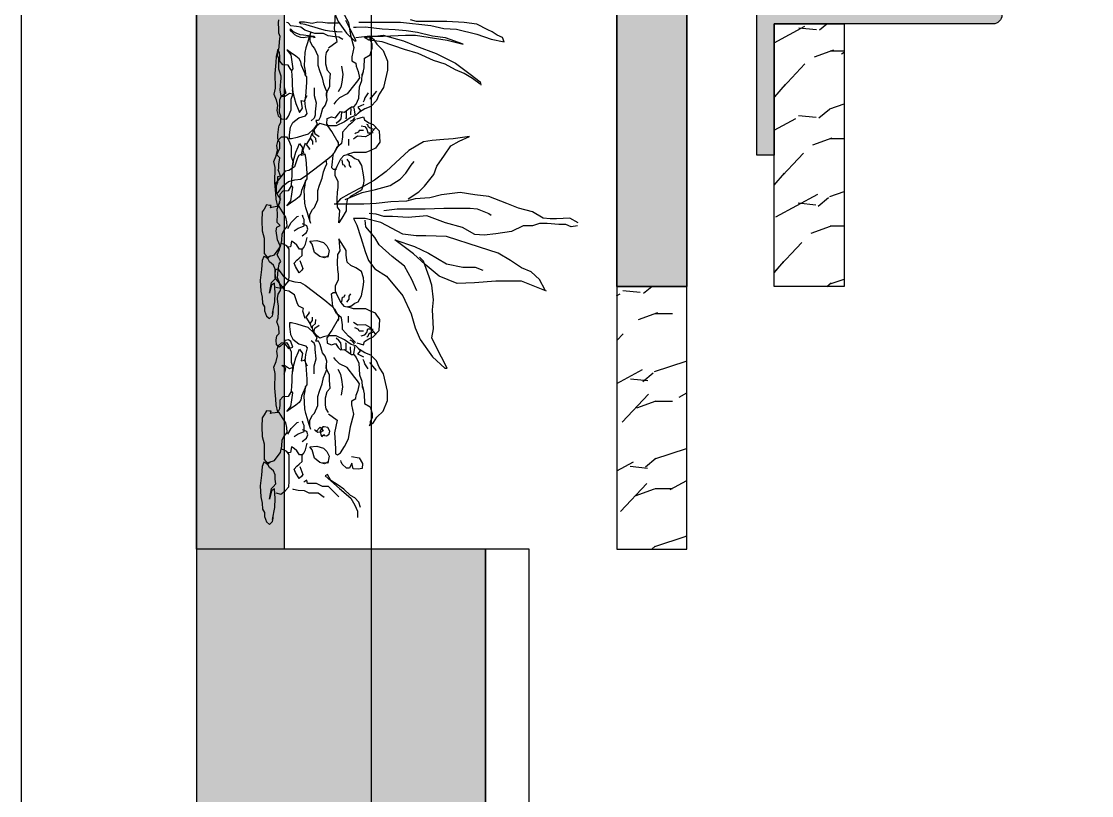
# Model space of a CAD drawing. Header units: metres. Extents: x 97 to 197, y 104 to 205.
# Drawn here: x 182.727 to 183.949, y 113.252 to 114.136 of the extents above; entities that cross this region are included whole.
import ezdxf

# ---------------------------------------------------------------- set-up
doc = ezdxf.new("R2010")
doc.units = ezdxf.units.M
doc.linetypes.add('ACAD_ISO10W100', pattern=[18, 12, -3, 0, -3])
doc.layers.add('00-AUX2', color=30, linetype='Continuous', plot=False)
for name, color, linetype in [('1-ALV_CORTE', 5, 'Continuous'), ('15-COTAS', 14, 'Continuous'), ('16-EIXOS', 253, 'ACAD_ISO10W100'), ('18-HATCH', 1, 'Continuous'), ('2-ALV_VISTA', 3, 'Continuous'), ('6-VEGETAÇÃO', 104, 'Continuous')]:
    doc.layers.add(name, color=color, linetype=linetype)

# ---------------------------------------------------------------- blocks, each defined once
blk = doc.blocks.new('A$C20B154FB')
at = {"layer": '6-VEGETAÇÃO', "color": 72}
for points in [[(994.3, 1061.4), (991.7, 1040.7), (999.5, 1022.6), (999.5, 999.2), (1002.1, 960.4), (1002.1, 934.5), (994.3, 911.2), (994.3, 880.1), (976.1, 841.3), (968.4, 789.5), (963.2, 750.7), (965.8, 719.6), (989.1, 678.2), (1004.6, 621.2), (1028, 559.1), (1022.8, 496.9), (1025.4, 445.1), (1025.4, 416.6), (1033.1, 390.7), (1035.7, 367.4)], [(1004.6, 1064), (1020.2, 1035.5), (1017.6, 991.5), (1017.6, 970.8), (1020.2, 947.5), (1040.9, 911.2), (1053.9, 864.6), (1069.4, 825.8), (1092.7, 766.2), (1097.9, 719.6), (1105.7, 670.4), (1097.9, 608.2), (1087.5, 569.4), (1085, 520.2), (1077.2, 491.7), (1074.6, 439.9), (1069.4, 390.7), (1066.8, 349.3), (1066.8, 302.7), (1066.8, 276.8), (1066.8, 250.9)], [(780.5, 953.8), (816.2, 934.6), (840.8, 907.2), (854.5, 874.4), (879.2, 838.7), (903.9, 797.6), (923.1, 734.6), (958.7, 625), (961.5, 556.5), (961.5, 523.6), (966.9, 479.8), (1005.3, 405.8), (1019, 353.7), (1019, 315.4), (997.1, 326.3), (956, 340), (909.4, 353.7), (879.2, 364.7), (851.8, 386.6), (827.1, 425), (761.3, 479.8), (701, 507.2), (654.4, 520.9), (616, 537.3), (558.5, 578.4), (520.1, 619.5), (520.1, 627.7), (594.1, 589.4), (621.5, 575.7), (651.7, 581.2), (714.7, 578.4), (747.6, 581.2), (797, 575.7), (824.4, 567.5), (876.5, 548.3), (890.2, 534.6)], [(776.7, 957.8), (810.7, 874.4), (810.7, 847), (810.7, 789.4), (805.2, 718.2), (802.5, 660.6), (827.1, 600.3), (865.5, 553.8), (901.1, 515.4), (947.7, 452.4), (925.8, 518.1), (903.9, 564.7), (868.2, 625), (857.3, 679.8), (857.3, 720.9), (846.3, 745.6)], [(1673.4, 333.5), (1673.4, 412), (1673.4, 472.3), (1662.4, 572.8), (1651.4, 616.6), (1649.6, 658.6), (1633.2, 726.2), (1616.7, 773.7), (1607.6, 817.5), (1622.2, 812.1), (1629.5, 793.8), (1640.5, 777.4), (1647.8, 762.7), (1666.1, 726.2), (1671.6, 684.2), (1675.2, 625.7), (1675.2, 591), (1675.2, 552.7), (1675.2, 525.3), (1680.7, 505.2)], [(1046.1, 416.6), (1051.3, 460.7), (1051.3, 509.9), (1051.3, 553.9), (1053.9, 616), (1053.9, 662.6), (1053.9, 704.1), (1051.3, 727.4), (1035.7, 766.2), (1030.6, 774)], [(1466.9, 737.2), (1485.1, 711.6), (1501.6, 684.2), (1514.4, 655), (1532.7, 620.3), (1545.4, 581.9), (1569.2, 530.7), (1582, 485.1), (1607.6, 410.2), (1611.2, 384.6), (1613.1, 366.3), (1622.2, 351.7), (1629.5, 413.8), (1611.2, 481.4), (1593, 525.3), (1569.2, 591), (1536.3, 655), (1499.8, 704.3), (1474.2, 737.2), (1463.2, 739)], [(1085, 496.9), (1108.3, 533.2), (1126.4, 551.3), (1165.3, 582.4), (1193.8, 592.7), (1230, 618.6), (1261.1, 639.3), (1276.7, 667.8), (1292.2, 701.5), (1284.4, 647.1), (1281.8, 616), (1279.3, 577.2), (1274.1, 548.7), (1245.6, 499.5), (1204.1, 455.5), (1175.6, 424.4), (1147.1, 385.6), (1126.4, 349.3), (1100.5, 300.1), (1085, 271.6), (1069.4, 258.7)], [(1622.2, 322.5), (1625.9, 360.9), (1625.9, 413.8), (1629.5, 488.7), (1629.5, 521.6), (1613.1, 627.6), (1600.3, 680.5), (1620.4, 622.1), (1625.9, 578.2), (1638.7, 528.9), (1644.1, 490.6), (1647.8, 454), (1649.6, 410.2), (1656.9, 355.4), (1655.1, 324.3), (1655.1, 315.2)], [(1700.8, 253.1), (1675.2, 264), (1636.8, 291.4), (1611.2, 318.8), (1611.2, 324.3), (1660.6, 298.7), (1678.9, 289.6)], [(777.8, 526.4), (816.2, 509.9), (860, 485.3), (892.9, 444.2), (931.3, 400.3), (956, 386.6), (991.6, 356.5), (1013.5, 353.7)], [(1082.4, 287.2), (1105.7, 344.1), (1116, 388.2), (1129, 437.3), (1149.7, 471), (1170.4, 489.1), (1196.4, 507.3), (1209.3, 517.6)], [(460.3, 345.6), (435.4, 350.8), (402.6, 352.1), (392.1, 370.5), (369.7, 377.1), (355.3, 377.1), (342.2, 370.5), (334.3, 370.5), (329, 367.9), (339.5, 382.3), (356.6, 392.8), (377.6, 413.8), (413.1, 428.3), (443.3, 428.3), (501, 415.1), (523.4, 400.7), (544.4, 391.5), (564.1, 373.1), (572, 353.5), (582.5, 335.1), (594.3, 323.3), (599.5, 307.5), (615.3, 285.2), (628.4, 257.6), (628.4, 231.4), (621.9, 226.1), (603.5, 227.4), (598.2, 241.9), (602.2, 255), (589, 264.2), (581.2, 272.1), (582.5, 285.2), (573.3, 297), (565.4, 308.8), (565.4, 316.7), (556.2, 324.6), (536.5, 332.5), (498.4, 335.1), (477.4, 343), (457.7, 344.3), (447.2, 348.2)], [(1495.8, 345.6), (1520.7, 350.8), (1553.5, 352.1), (1564, 370.5), (1586.4, 377.1), (1600.8, 377.1), (1613.9, 370.5), (1621.8, 370.5), (1627.1, 367.9), (1616.6, 382.3), (1599.5, 392.8), (1578.5, 413.8), (1543, 428.3), (1512.8, 428.3), (1455.1, 415.1), (1432.7, 400.7), (1411.7, 391.5), (1392, 373.1), (1384.1, 353.5), (1373.6, 335.1), (1361.8, 323.3), (1356.6, 307.5), (1340.8, 285.2), (1327.7, 257.6), (1327.7, 231.4), (1334.2, 226.1), (1352.6, 227.4), (1357.9, 241.9), (1353.9, 255), (1367.1, 264.2), (1374.9, 272.1), (1373.6, 285.2), (1382.8, 297), (1390.7, 308.8), (1390.7, 316.7), (1399.9, 324.6), (1419.6, 332.5), (1457.7, 335.1), (1478.7, 343), (1498.4, 344.3), (1508.9, 348.2)], [(604.8, 325.9), (598.2, 348.2), (608.7, 352.1), (617.9, 366.6), (624.5, 381), (645.5, 400.7), (682.3, 403.3), (703.3, 388.9), (711.2, 369.2), (717.7, 356.1), (717.7, 341.6), (717.7, 315.4), (724.3, 294.4), (726.9, 306.2), (737.4, 319.3), (741.4, 331.1), (761.1, 341.6), (791.3, 346.9), (808.3, 349.5), (821.5, 348.2), (842.5, 341.6), (854.3, 323.3), (862.2, 306.2), (874, 294.4), (896.3, 290.5), (912.1, 290.5), (935.7, 276), (951.5, 266.8), (910.8, 269.5), (898.9, 261.6), (871.4, 260.3), (849, 261.6), (833.3, 264.2), (814.9, 264.2), (793.9, 253.7), (778.1, 253.7), (762.4, 260.3), (738.7, 273.4), (726.9, 282.6), (724.3, 294.4), (728.2, 307.5)], [(1351.3, 325.9), (1357.9, 348.2), (1347.4, 352.1), (1338.2, 366.6), (1331.6, 381), (1310.6, 400.7), (1273.8, 403.3), (1252.8, 388.9), (1244.9, 369.2), (1238.4, 356.1), (1238.4, 341.6), (1238.4, 315.4), (1231.8, 294.4), (1229.2, 306.2), (1218.7, 319.3), (1214.7, 331.1), (1195, 341.6), (1164.8, 346.9), (1147.8, 349.5), (1134.6, 348.2), (1113.6, 341.6), (1101.8, 323.3), (1093.9, 306.2), (1082.1, 294.4), (1059.8, 290.5), (1044, 290.5), (1020.4, 276), (1004.6, 266.8), (1045.3, 269.5), (1057.2, 261.6), (1084.7, 260.3), (1107.1, 261.6), (1122.8, 264.2), (1141.2, 264.2), (1162.2, 253.7), (1178, 253.7), (1193.7, 260.3), (1217.4, 273.4), (1229.2, 282.6), (1231.8, 294.4), (1227.9, 307.5)], [(512.9, 391.5), (533.9, 374.5), (536.5, 370.5), (539.1, 370.5)], [(518.1, 364), (535.2, 353.5), (543.1, 350.8), (549.6, 346.9)], [(640.8, 383.3), (636.6, 370.8), (632.4, 365.2), (625.5, 362.5), (624.1, 359.7)], [(628.2, 340.2), (631, 352.7), (639.4, 359.7), (651.9, 362.5), (651.9, 372.2), (650.5, 380.6)], [(635.2, 388.9), (647.8, 377.8), (656.1, 370.8), (664.5, 355.5), (663.1, 329), (668.7, 320.7), (672.8, 315.1)], [(1320.9, 388.9), (1308.3, 377.8), (1300, 370.8), (1291.6, 355.5), (1293, 329), (1287.4, 320.7), (1283.3, 315.1)], [(1327.9, 340.2), (1325.1, 352.7), (1316.7, 359.7), (1304.2, 362.5), (1304.2, 372.2), (1305.6, 380.6)], [(1315.3, 383.3), (1319.5, 370.8), (1323.7, 365.2), (1330.6, 362.5), (1332, 359.7)], [(1438, 364), (1420.9, 353.5), (1413, 350.8), (1406.5, 346.9)], [(1443.2, 391.5), (1422.2, 374.5), (1419.6, 370.5), (1417, 370.5)], [(55.8, 338.9), (73.5, 333.5), (88.5, 319.9), (96.7, 304.9), (117.1, 283.1), (130.7, 264.1), (145.7, 239.6), (166.1, 228.7), (162, 220.5), (119.8, 268.2), (87.1, 306.3), (64, 319.9), (43.6, 328.1), (27.2, 328.1), (23.1, 328.1)], [(225.6, 308.8), (221.1, 334.5), (203.2, 345.7), (186.4, 344.6), (184.2, 331.1), (185.3, 314.4), (204.3, 309.9), (187.5, 302.1), (187.5, 292), (200.9, 277.4), (208.8, 274.1), (213.2, 273)], [(368.4, 231.4), (347.4, 260.3), (305.4, 252.4), (272.6, 253.7), (248.9, 255), (234.5, 255), (231.8, 261.6), (238.4, 272.1), (259.4, 285.2), (284.4, 298.3), (326.4, 304.9), (367.1, 316.7), (398.6, 310.1), (411.8, 310.1), (419.6, 323.3), (430.1, 324.6), (447.2, 331.1), (468.2, 335.1), (478.7, 328.5), (489.2, 319.3), (522.1, 294.4), (535.2, 268.1), (547, 256.3), (556.2, 249.8)], [(557.5, 349.5), (566.7, 329.8), (578.5, 339), (594.3, 323.3)], [(606.1, 322), (617.9, 310.1), (627.1, 298.3), (649.4, 278.6), (665.2, 278.6), (687.5, 274.7), (702, 259), (725.6, 245.8), (747.9, 244.5), (767.6, 241.9), (772.9, 247.1), (772.9, 255), (772.9, 259)], [(643.6, 348.5), (643.6, 334.6), (649.1, 331.8), (653.3, 323.5), (654.7, 319.3)], [(1350, 322), (1338.2, 310.1), (1329, 298.3), (1306.7, 278.6), (1290.9, 278.6), (1268.6, 274.7), (1254.1, 259), (1230.5, 245.8), (1208.2, 244.5), (1188.5, 241.9), (1183.2, 247.1), (1183.2, 255), (1183.2, 259)], [(1312.5, 348.5), (1312.5, 334.6), (1307, 331.8), (1302.8, 323.5), (1301.4, 319.3)], [(1398.6, 349.5), (1389.4, 329.8), (1377.6, 339), (1361.8, 323.3)], [(1587.7, 231.4), (1608.7, 260.3), (1650.7, 252.4), (1683.5, 253.7), (1707.2, 255), (1721.6, 255), (1724.3, 261.6), (1717.7, 272.1), (1696.7, 285.2), (1671.7, 298.3), (1629.7, 304.9), (1589, 316.7), (1557.5, 310.1), (1544.3, 310.1), (1536.5, 323.3), (1526, 324.6), (1508.9, 331.1), (1487.9, 335.1), (1477.4, 328.5), (1466.9, 319.3), (1434, 294.4), (1420.9, 268.1), (1409.1, 256.3), (1399.9, 249.8)], [(568, 316.7), (589, 319.3), (593, 318)], [(570.6, 306.2), (589, 304.9), (591.7, 304.9)], [(581.2, 290.5), (602.2, 290.5), (604.8, 289.1)], [(600.9, 318), (609.3, 312.9), (614, 303.6)], [(672.8, 298.4), (693.7, 298.4)], [(740, 293.1), (750.6, 301), (759.7, 301), (767.6, 306.2)], [(741.4, 276), (757.1, 278.6), (758.4, 283.9), (766.3, 287.8)], [(1216.1, 293.1), (1205.5, 301), (1196.4, 301), (1188.5, 306.2)], [(1214.7, 276), (1199, 278.6), (1197.7, 283.9), (1189.8, 287.8)], [(1283.3, 298.4), (1262.4, 298.4)], [(1355.3, 318), (1346.8, 312.9), (1342.1, 303.6)], [(1374.9, 290.5), (1353.9, 290.5), (1351.3, 289.1)], [(1388.1, 316.7), (1367.1, 319.3), (1363.1, 318)], [(1385.5, 306.2), (1367.1, 304.9), (1364.4, 304.9)], [(91.2, 266.8), (126.6, 231.4), (126.6, 212.4), (136.2, 192), (136.2, 162), (147, 159.3), (140.2, 149.8)], [(430.1, 274.7), (457.7, 280), (482.7, 276), (499.7, 273.4), (515.5, 264.2)], [(583.8, 274.7), (604.8, 273.4), (612.7, 266.8), (620.5, 257.6)], [(683.6, 264.2), (646.8, 243.2), (628.4, 230.1), (624.5, 215.6), (620.5, 202.5), (629.7, 192), (641.6, 182.8), (653.4, 186.8), (663.9, 201.2)], [(686.2, 153.9), (709.8, 146.1), (719, 148.7), (726.9, 132.9), (734.8, 129), (765, 118.5), (776.8, 100.1), (779.4, 87), (797.8, 72.6), (821.5, 54.2), (837.2, 54.2), (849, 56.8), (851.7, 63.4), (828, 80.4), (813.6, 98.8), (808.3, 119.8), (805.7, 138.2), (796.5, 153.9), (775.5, 181.5), (746.6, 219.6), (729.5, 240.6), (717.7, 252.4), (694.1, 265.5), (683.6, 265.5), (678.3, 261.6)], [(1269.9, 153.9), (1246.3, 146.1), (1237.1, 148.7), (1229.2, 132.9), (1221.3, 129), (1191.1, 118.5), (1179.3, 100.1), (1176.7, 87), (1158.3, 72.6), (1134.6, 54.2), (1118.9, 54.2), (1107.1, 56.8), (1104.4, 63.4), (1128.1, 80.4), (1142.5, 98.8), (1147.8, 119.8), (1150.4, 138.2), (1159.6, 153.9), (1180.6, 181.5), (1209.5, 219.6), (1226.6, 240.6), (1238.4, 252.4), (1262, 265.5), (1272.5, 265.5), (1277.8, 261.6)], [(1272.5, 264.2), (1309.3, 243.2), (1327.7, 230.1), (1331.6, 215.6), (1335.6, 202.5), (1326.4, 192), (1314.5, 182.8), (1302.7, 186.8), (1292.2, 201.2)], [(1372.3, 274.7), (1351.3, 273.4), (1343.4, 266.8), (1335.6, 257.6)], [(1526, 274.7), (1498.4, 280), (1473.4, 276), (1456.4, 273.4), (1440.6, 264.2)], [(1615.6, 279.3), (1623.3, 266), (1624.4, 252.8), (1627.7, 230.8), (1635.4, 215.4), (1635.4, 186.7), (1642, 166.9), (1646.4, 152.6), (1656.4, 139.4), (1658.6, 125.1), (1660.8, 106.3), (1670.7, 97.5), (1671.8, 92)], [(1639.8, 277.1), (1640.9, 259.4), (1640.9, 257.2), (1643.1, 235.2), (1645.3, 222), (1650.8, 202.2), (1656.4, 184.5), (1659.7, 172.4), (1665.2, 153.7), (1667.4, 139.4), (1674, 135), (1674, 151.5), (1669.6, 177.9), (1674, 196.7), (1672.9, 213.2), (1670.7, 228.6), (1670.7, 242.9), (1670.7, 253.9), (1670.7, 261.6), (1670.7, 264.9)], [(89.9, 217.8), (103.5, 197.4), (103.5, 179.7), (103.5, 167.5), (111.6, 152.5), (113, 130.7), (115.7, 115.8), (117.1, 113)], [(208.8, 230.5), (202.1, 218.2), (206.5, 202.5), (220, 185.7), (247.9, 177.9), (258, 170.1), (260.2, 192.5), (253.5, 214.8), (242.3, 226), (226.7, 233.8), (221.1, 232.7), (204.3, 229.4), (205.4, 212.6)], [(297.2, 210.3), (294.9, 224.9), (300.5, 233.8), (310.6, 236.1), (322.9, 229.4), (325.1, 217.1), (325.1, 212.6), (319.5, 209.2), (311.7, 203.6), (298.3, 205.9), (292.7, 209.2), (299.4, 217.1), (296, 217.1)], [(324.5, 170.2), (346.8, 170.2), (363.5, 178.6), (370.4, 185.6), (395.5, 196.7), (426.2, 196.7), (444.3, 202.3), (468, 210.6), (488.9, 214.8), (502.8, 220.4), (515.4, 226), (529.3, 224.6)], [(373.2, 231.5), (384.4, 224.6), (396.9, 221.8), (410.9, 221.8), (422, 221.8), (442.9, 227.3), (454.1, 237.1), (479.1, 235.7), (498.6, 235.7), (519.6, 224.6), (543.2, 226), (560, 220.4), (571.1, 212), (599, 203.7), (610.1, 198.1), (610.1, 189.7), (622.7, 193.9), (638, 182.8), (656.1, 164.7), (661.7, 145.2), (667.3, 127.1), (671.4, 109), (671.4, 102), (658.9, 102), (632.4, 104.8), (617.1, 113.1), (601.8, 132.6), (594.8, 154.9), (587.8, 160.5), (565.5, 154.9), (543.2, 153.5), (527.9, 160.5)], [(894.4, 230.5), (887.7, 218.2), (892.2, 202.5), (905.6, 185.7), (933.6, 177.9), (943.6, 170.1), (945.9, 192.5), (939.1, 214.8), (928, 226), (912.3, 233.8), (906.7, 232.7), (889.9, 229.4), (891, 212.6)], [(1010.1, 170.2), (1032.4, 170.2), (1049.1, 178.6), (1056.1, 185.6), (1081.1, 196.7), (1111.8, 196.7), (1129.9, 202.3), (1153.6, 210.6), (1174.5, 214.8), (1188.4, 220.4), (1201, 226), (1214.9, 224.6)], [(1582.9, 231.5), (1571.7, 224.6), (1559.2, 221.8), (1545.2, 221.8), (1534.1, 221.8), (1513.2, 227.3), (1502, 237.1), (1477, 235.7), (1457.5, 235.7), (1436.6, 224.6), (1412.9, 226), (1396.1, 220.4), (1385, 212), (1357.1, 203.7), (1346, 198.1), (1346, 189.7), (1333.4, 193.9), (1318.1, 182.8), (1300, 164.7), (1294.4, 145.2), (1288.8, 127.1), (1284.7, 109), (1284.7, 102), (1297.2, 102), (1323.7, 104.8), (1339, 113.1), (1354.3, 132.6), (1361.3, 154.9), (1368.3, 160.5), (1390.6, 154.9), (1412.9, 153.5), (1428.2, 160.5)], [(1631.6, 170.2), (1609.3, 170.2), (1592.6, 178.6), (1585.7, 185.6), (1560.6, 196.7), (1529.9, 196.7), (1511.8, 202.3), (1488.1, 210.6), (1467.2, 214.8), (1453.3, 220.4), (1440.7, 226), (1426.8, 224.6)], [(308.4, 190.2), (324, 203.6), (311.7, 213.7), (307.2, 205.9), (306.1, 196.9), (315.1, 185.7)], [(501.4, 184.2), (527.9, 184.2), (551.6, 191.1), (582.3, 187), (593.4, 187), (603.2, 184.2), (611.5, 174.4)], [(642.9, 180.2), (659.9, 178.9), (669.1, 188.1), (682.3, 189.4)], [(653.4, 176.3), (669.1, 171), (679.6, 178.9), (690.1, 178.9)], [(1302.7, 176.3), (1287, 171), (1276.5, 178.9), (1266, 178.9)], [(1313.2, 180.2), (1296.2, 178.9), (1287, 188.1), (1273.8, 189.4)], [(1454.7, 184.2), (1428.2, 184.2), (1404.5, 191.1), (1373.8, 187), (1362.7, 187), (1352.9, 184.2), (1344.6, 174.4)], [(1623.3, 183.4), (1624.4, 166.9), (1621.1, 148.2), (1622.2, 139.4), (1626.6, 127.3), (1631, 119.6), (1638.7, 111.8), (1644.2, 105.2), (1650.8, 105.2), (1642, 114.1), (1637.6, 122.9), (1632.1, 136.1), (1631, 148.2), (1628.8, 165.8), (1626.6, 183.4), (1622.2, 187.8), (1621.1, 182.3)], [(193.1, 136.5), (166.3, 146.6), (160.7, 143.2), (152.8, 134.3), (173, 122), (184.2, 117.5), (194.2, 126.5), (200.9, 134.3), (209.9, 144.4), (230, 144.4), (236.7, 150), (247.9, 155.5), (270.3, 161.1)], [(231.1, 143.2), (231.1, 135.4), (244.6, 126.5), (252.4, 117.5), (258, 108.6), (239, 105.2), (237.9, 99.6), (239, 95.2)], [(275.9, 144.4), (287.1, 158.9), (298.3, 163.4), (309.5, 160), (315.1, 145.5)], [(292.7, 117.5), (301.6, 130.9), (306.1, 143.2), (309.5, 151.1), (329.6, 151.1), (336.3, 147.7), (344.2, 145.5)], [(316.2, 173.4), (336.3, 166.7), (352, 162.3), (368.8, 156.7), (384.4, 153.3), (428.1, 151.1), (444.9, 154.4), (457.2, 155.5), (427, 142.1), (414.7, 139.9), (405.7, 134.3), (396.8, 123.1), (384.4, 105.2), (375.5, 92.9), (392.3, 106.3), (414.7, 109.7), (438.2, 113), (443.7, 108.6), (461.6, 109.7), (476.2, 110.8), (494.1, 110.8), (517.6, 113), (534.4, 117.5), (554.5, 123.1), (572.4, 130.9), (583.6, 135.4), (569.1, 145.5), (544.4, 141), (546.7, 151.1), (548.9, 153.3), (529.9, 156.7), (484, 160), (465, 160), (458.3, 154.4), (451.6, 154.4)], [(669.1, 171), (690.1, 157.9), (704.6, 168.4), (708.5, 167.1)], [(878.7, 136.5), (851.9, 146.6), (846.3, 143.2), (838.4, 134.3), (858.6, 122), (869.8, 117.5), (879.8, 126.5), (886.6, 134.3), (895.5, 144.4), (915.6, 144.4), (922.4, 150), (933.6, 155.5), (955.9, 161.1)], [(916.8, 143.2), (916.8, 135.4), (930.2, 126.5), (938, 117.5), (943.6, 108.6), (924.6, 105.2), (923.5, 99.6), (924.6, 95.2)], [(961.5, 144.4), (972.7, 158.9), (983.9, 163.4), (995.1, 160), (1000.7, 145.5)], [(978.3, 117.5), (987.3, 130.9), (991.7, 143.2), (995.1, 151.1), (1015.2, 151.1), (1021.9, 147.7), (1029.8, 145.5)], [(1001.8, 173.4), (1021.9, 166.7), (1037.6, 162.3), (1054.4, 156.7), (1070.1, 153.3), (1113.7, 151.1), (1130.5, 154.4), (1142.8, 155.5), (1112.6, 142.1), (1100.3, 139.9), (1091.3, 134.3), (1082.4, 123.1), (1070.1, 105.2), (1061.1, 92.9), (1077.9, 106.3), (1100.3, 109.7), (1123.8, 113), (1129.4, 108.6), (1147.3, 109.7), (1161.8, 110.8), (1179.7, 110.8), (1203.2, 113), (1220, 117.5), (1240.1, 123.1), (1258, 130.9), (1269.2, 135.4), (1254.7, 145.5), (1230.1, 141), (1232.3, 151.1), (1234.5, 153.3), (1215.5, 156.7), (1169.6, 160), (1150.6, 160), (1143.9, 154.4), (1137.2, 154.4)], [(1287, 171), (1266, 157.9), (1251.5, 168.4), (1247.6, 167.1)], [(1639.9, 173.4), (1619.8, 166.7), (1604.1, 162.3), (1587.3, 156.7), (1571.7, 153.3), (1528, 151.1), (1511.2, 154.4), (1498.9, 155.5), (1529.1, 142.1), (1541.4, 139.9), (1550.4, 134.3), (1559.4, 123.1), (1571.7, 105.2), (1580.6, 92.9), (1563.8, 106.3), (1541.4, 109.7), (1518, 113), (1512.4, 108.6), (1494.5, 109.7), (1479.9, 110.8), (1462, 110.8), (1438.5, 113), (1421.7, 117.5), (1401.6, 123.1), (1383.7, 130.9), (1372.5, 135.4), (1387, 145.5), (1411.7, 141), (1409.4, 151.1), (1407.2, 153.3), (1426.2, 156.7), (1472.1, 160), (1491.1, 160), (1497.8, 154.4), (1504.5, 154.4)], [(300.5, 96.3), (319.5, 107.5), (329.6, 117.5), (339.7, 127.6), (340.8, 132.1)], [(442.6, 107.5), (425.8, 97.4), (424.7, 79.5), (413.5, 69.4), (399, 69.4), (384.4, 68.3), (373.3, 62.7), (397.9, 57.1), (416.9, 56), (453.8, 52.7), (503, 53.8), (523.2, 49.3), (542.2, 57.1), (561.2, 61.6), (576.9, 59.4), (594.8, 63.8), (604.9, 75), (606, 91.8), (595.9, 98.5), (574.7, 107.5), (553.4, 107.5), (540, 107.5), (521, 114.2), (508.6, 111.9)], [(500, 83.9), (519.6, 89.5), (529.3, 76.9), (530.7, 85.3), (519.6, 102), (522.3, 111.7)], [(601.6, 86.5), (586.2, 98.6), (590.6, 112.9), (609.4, 106.3), (614.9, 98.6), (612.7, 87.6), (603.8, 83.2), (593.9, 72.2), (590.6, 67.8), (598.3, 59), (613.8, 57.9), (628.1, 60.1), (635.8, 67.8), (656.7, 66.7), (674.4, 60.1), (687.6, 64.5), (707.4, 65.6), (728.4, 65.6), (740.5, 63.4), (752.6, 62.3), (766.9, 64.5), (779.1, 72.2), (786.8, 73.3), (807.7, 67.8), (820.9, 62.3), (847.4, 64.5), (868.3, 67.8), (876, 73.3), (898.1, 61.2), (915.7, 68.9), (927.8, 71.1), (947.6, 62.3), (977.4, 57.9), (990.6, 60.1), (996.1, 71.1), (1006, 61.2), (1034.7, 62.3), (1050.1, 61.2), (1058.9, 64.5)], [(986.1, 96.3), (1005.2, 107.5), (1015.2, 117.5), (1025.3, 127.6), (1026.4, 132.1)], [(1128.2, 107.5), (1111.5, 97.4), (1110.3, 79.5), (1099.2, 69.4), (1084.6, 69.4), (1070.1, 68.3), (1058.9, 62.7), (1083.5, 57.1), (1102.5, 56), (1139.4, 52.7), (1188.7, 53.8), (1208.8, 49.3), (1227.8, 57.1), (1246.9, 61.6), (1262.5, 59.4), (1280.4, 63.8), (1290.5, 75), (1291.6, 91.8), (1281.5, 98.5), (1260.3, 107.5), (1239, 107.5), (1225.6, 107.5), (1206.6, 114.2), (1194.3, 111.9)], [(1513.5, 107.5), (1530.3, 97.4), (1531.4, 79.5), (1542.6, 69.4), (1557.1, 69.4), (1571.7, 68.3), (1582.8, 62.7), (1558.2, 57.1), (1539.2, 56), (1502.3, 52.7), (1453.1, 53.8), (1432.9, 49.3), (1413.9, 57.1), (1394.9, 61.6), (1379.2, 59.4), (1361.3, 63.8), (1351.2, 75), (1350.1, 91.8), (1360.2, 98.5), (1381.4, 107.5), (1402.7, 107.5), (1416.1, 107.5), (1435.2, 114.2), (1447.5, 111.9)], [(1456.1, 83.9), (1436.6, 89.5), (1426.8, 76.9), (1425.4, 85.3), (1436.6, 102), (1433.8, 111.7)], [(104.8, 55.9), (100.8, 73.6), (111.6, 87.2), (125.3, 99.4), (143, 100.8), (162, 100.8), (200.1, 100.8), (231.5, 100.8), (242.4, 92.6), (247.8, 81.7), (250.5, 73.6)], [(205.6, 31.4), (212.4, 51.8), (224.7, 61.3), (239.6, 72.2), (260.1, 76.3), (281.8, 77.6), (294.1, 84.5), (306.3, 94), (322.7, 92.6), (337.7, 89.9), (355.4, 79), (373.1, 68.1), (371.7, 54.5), (370.3, 43.6), (369, 38.2), (377.1, 40.9), (377.1, 35.5), (378.5, 25.9), (364.9, 17.8), (355.4, 11), (325.4, 9.6), (292.7, 11), (280.5, 13.7), (268.2, 17.8), (247.8, 17.8), (216.5, 17.8), (209.7, 23.2), (201.5, 30), (209.7, 38.2)], [(790.5, 55.9), (786.4, 73.6), (797.3, 87.2), (810.9, 99.4), (828.6, 100.8), (847.6, 100.8), (885.8, 100.8), (917.1, 100.8), (928, 92.6), (933.4, 81.7), (936.1, 73.6)], [(891.2, 31.4), (898, 51.8), (910.3, 61.3), (925.3, 72.2), (945.7, 76.3), (967.5, 77.6), (979.7, 84.5), (992, 94), (1008.3, 92.6), (1023.3, 89.9), (1041, 79), (1058.7, 68.1), (1057.3, 54.5), (1056, 43.6), (1054.6, 38.2), (1062.8, 40.9), (1062.8, 35.5), (1064.1, 25.9), (1050.5, 17.8), (1041, 11), (1011, 9.6), (978.4, 11), (966.1, 13.7), (953.8, 17.8), (933.4, 17.8), (902.1, 17.8), (895.3, 23.2), (887.1, 30), (895.3, 38.2)], [(1061.2, 65.1), (1077, 70.1), (1082.9, 72.6), (1096.2, 63.4), (1105.4, 58.4), (1128.8, 58.4), (1140.5, 63.4), (1158.8, 63.4), (1161.3, 71.8), (1181.4, 64.3), (1185.5, 66.8), (1199.7, 66.8), (1221.4, 69.3), (1230.6, 60.1), (1253.1, 69.3), (1264.8, 70.1), (1271.5, 70.1), (1284, 63.4), (1297.4, 63.4), (1324.9, 65.9), (1328.3, 67.6), (1339.1, 72.6), (1360, 72.6), (1372.5, 68.4), (1398.4, 69.3), (1414.2, 69.3), (1425.1, 74.3), (1427.6, 74.3), (1446.8, 70.9), (1461, 71.8), (1476, 72.6), (1484.4, 74.3), (1492.7, 74.3), (1516.9, 66.8), (1519.4, 66.8), (1533.6, 65.9), (1553.5, 66.1), (1562.6, 61.1), (1578.5, 65.3), (1590.2, 67.8), (1608.6, 68.6), (1625.2, 71.1), (1636.9, 66.1), (1649.5, 66.9), (1671.2, 65.3), (1680.3, 66.9)], [(16.3, 45), (55.8, 53.2), (85.8, 54.5), (118.5, 51.8), (111.6, 42.3), (84.4, 35.5), (119.8, 42.3), (125.3, 47.7), (134.8, 55.9), (151.1, 54.5), (164.7, 54.5), (178.4, 49.1), (189.3, 35.5), (197.4, 31.4), (204.2, 23.2), (207, 16.4), (193.3, 11), (163.4, 8.2), (128, 4.2), (91.2, 6.9), (70.8, 11), (50.4, 12.3), (39.5, 19.1), (25.9, 19.1), (8.2, 25.9), (0, 35.5), (9.5, 45), (20.4, 47.7), (24.5, 47.7)], [(702, 45), (741.4, 53.2), (771.4, 54.5), (804.1, 51.8), (797.3, 42.3), (770, 35.5), (805.4, 42.3), (810.9, 47.7), (820.4, 55.9), (836.8, 54.5), (850.4, 54.5), (864, 49.1), (874.9, 35.5), (883, 31.4), (889.9, 23.2), (892.6, 16.4), (879, 11), (849, 8.2), (813.6, 4.2), (776.8, 6.9), (756.4, 11), (736, 12.3), (725.1, 19.1), (711.5, 19.1), (693.8, 25.9), (685.6, 35.5), (695.1, 45), (706, 47.7), (710.1, 47.7)]]:
    blk.add_lwpolyline(points, dxfattribs=at)

msp = doc.modelspace()

# ---------------------------------------------------------------- hatches: boundary and pattern name
at = {"layer": '15-COTAS', "true_color": 0xffffff, "transparency": 33554687}
h = msp.add_hatch(color=7, dxfattribs=at)
h.dxf.hatch_style = 1
h.paths.add_polyline_path([(183.6666, 114.5677), (183.6666, 115.6332), (183.5866, 115.6331), (183.5866, 114.5677)])
h.paths.add_polyline_path([(183.6666, 114.1532), (183.6666, 114.5677), (183.5866, 114.5677), (183.5866, 114.1532)], flags=16)
h.paths.add_polyline_path([(183.4866, 113.8332), (183.4866, 114.5677), (183.4066, 114.5677), (183.4066, 113.8332)])
h.paths.add_polyline_path([(183.4866, 114.5677), (183.4866, 115.1167), (183.4066, 115.1167), (183.4066, 114.5677)])
h.paths.add_polyline_path([(184.0266, 114.4432), (184.0266, 114.5677), (184.0066, 114.5677), (184.0066, 114.4632, -0.414214), (183.9966, 114.4532), (183.8366, 114.4532, 0.414214), (183.8266, 114.4432), (183.8266, 114.1632, -0.414214), (183.8166, 114.1532), (183.5766, 114.1532, 0.414214), (183.5666, 114.1432), (183.5666, 113.9832), (183.5866, 113.9832), (183.5866, 114.1332), (183.6666, 114.1332), (183.8366, 114.1332, 0.414214), (183.8466, 114.1432), (183.8466, 114.4232, -0.414214), (183.8566, 114.4332), (184.0166, 114.4332, 0.414214)])
h.paths.add_polyline_path([(184.0266, 114.5677), (184.0266, 114.7232, -0.414214), (184.0366, 114.7332), (184.1966, 114.7332, 0.414214), (184.2066, 114.7432), (184.2066, 115.0232, -0.414214), (184.2166, 115.0332), (184.3766, 115.0332, 0.414214), (184.3866, 115.0432), (184.3866, 115.3232, -0.414214), (184.3966, 115.3332), (184.5566, 115.3332, 0.414214), (184.5666, 115.3432), (184.5666, 115.6232, -0.414214), (184.5766, 115.6332), (184.7366, 115.6332, 0.414214), (184.7466, 115.6432), (184.7466, 115.9232, -0.414214), (184.7566, 115.9332), (184.9166, 115.9332, 0.414214), (184.9266, 115.9432), (184.9266, 116.2232, -0.414214), (184.9366, 116.2332), (185.0966, 116.2332, 0.414214), (185.1066, 116.2432), (185.1066, 116.5232, -0.414214), (185.1166, 116.5332), (185.2766, 116.5332, 0.414214), (185.2866, 116.5432), (185.2866, 116.8232, -0.414214), (185.2966, 116.8332), (185.4566, 116.8332, 0.414214), (185.4666, 116.8432), (185.4666, 117.1232, -0.414214), (185.4766, 117.1332), (185.6366, 117.1332, 0.414214), (185.6466, 117.1432), (185.6466, 117.4232, -0.414214), (185.6566, 117.4332), (185.8166, 117.4332, 0.414214), (185.8266, 117.4432), (185.8266, 117.7232, -0.414214), (185.8366, 117.7332), (185.9966, 117.7332, 0.414214), (186.0066, 117.7432), (186.0066, 118.0232, -0.414214), (186.0166, 118.0332), (186.1766, 118.0332, 0.414214), (186.1866, 118.0432), (186.1866, 118.3232, -0.414214), (186.1966, 118.3332), (186.3566, 118.3332, 0.414214), (186.3666, 118.3432), (186.3666, 118.7732, -0.414214), (186.3766, 118.7832), (186.4383, 118.7832), (186.4383, 118.808), (186.3466, 118.808), (186.3466, 118.3632, -0.414214), (186.3366, 118.3532), (186.1766, 118.3532, 0.414214), (186.1666, 118.3432), (186.1666, 118.0632, -0.414214), (186.1566, 118.0532), (185.9966, 118.0532, 0.414214), (185.9866, 118.0432), (185.9866, 117.7632, -0.414214), (185.9766, 117.7532), (185.8166, 117.7532, 0.414214), (185.8066, 117.7432), (185.8066, 117.4632, -0.414214), (185.7966, 117.4532), (185.6366, 117.4532, 0.414214), (185.6266, 117.4432), (185.6266, 117.1632, -0.414214), (185.6166, 117.1532), (185.4566, 117.1532, 0.414214), (185.4466, 117.1432), (185.4466, 116.8632, -0.414214), (185.4366, 116.8532), (185.2766, 116.8532, 0.414214), (185.2666, 116.8432), (185.2666, 116.5632, -0.414214), (185.2566, 116.5532), (185.0966, 116.5532, 0.414214), (185.0866, 116.5432), (185.0866, 116.2632, -0.414214), (185.0766, 116.2532), (184.9166, 116.2532, 0.414214), (184.9066, 116.2432), (184.9066, 115.9632, -0.414214), (184.8966, 115.9532), (184.7366, 115.9532, 0.414214), (184.7266, 115.9432), (184.7266, 115.6632, -0.414214), (184.7166, 115.6532), (184.5566, 115.6532, 0.414214), (184.5466, 115.6432), (184.5466, 115.3632, -0.414214), (184.5366, 115.3532), (184.3766, 115.3532, 0.414214), (184.3666, 115.3432), (184.3666, 115.1332), (184.3667, 115.1332), (184.3667, 115.0832), (184.3666, 115.0632, -0.414214), (184.3566, 115.0532), (184.1966, 115.0532, 0.414214), (184.1866, 115.0432), (184.1866, 114.7632, -0.414214), (184.1766, 114.7532), (184.0166, 114.7532, 0.414214), (184.0066, 114.7432), (184.0066, 114.5677)])
h.paths.add_polyline_path([(185.0775, 114.5677), (185.019, 114.5677), (184.8247, 114.2438), (184.2848, 114.5677), (184.1659, 114.5677), (184.1654, 114.5669), (184.7215, 114.2332), (183.9652, 114.2332), (184.1654, 114.5669), (184.164, 114.5677), (184.1075, 114.5677), (183.9068, 114.2332), (183.8466, 114.2332), (183.8466, 114.1832), (184.8468, 114.1832)])
h.paths.add_polyline_path([(187.5168, 118.6332), (187.5468, 118.6832), (186.5466, 118.6832), (186.5466, 118.6332), (186.0666, 117.8332), (186.0066, 117.8332), (186.0066, 117.7832), (186.0366, 117.7832), (185.5267, 116.9332), (185.4666, 116.9332), (185.4666, 116.8832), (185.4967, 116.8832), (184.9867, 116.0332), (184.9266, 116.0332), (184.9266, 115.9832), (184.9567, 115.9832), (184.4467, 115.1332), (184.3866, 115.1332), (184.3866, 115.0832), (184.4167, 115.0832), (184.1075, 114.5677), (184.2848, 114.5677), (184.1973, 114.6202), (184.7838, 115.5978), (185.4112, 115.2213), (185.019, 114.5677), (185.0775, 114.5677)])
h.paths.add_polyline_path([(185.4318, 115.2556), (184.8044, 115.632), (185.3909, 116.6096), (186.0183, 116.2332)], flags=16)
h.paths.add_polyline_path([(186.039, 116.2674), (185.4116, 116.6438), (185.9981, 117.6214), (186.6254, 117.245)], flags=16)
h.paths.add_polyline_path([(186.6461, 117.2792), (186.0188, 117.6556), (186.6053, 118.6332), (187.2326, 118.2568)], flags=16)
h.paths.add_polyline_path([(187.0866, 118.0983), (187.0866, 118.1432, 0.414214), (187.0816, 118.1482), (186.9116, 118.1482, -0.414214), (186.9066, 118.1532), (186.9066, 118.3857, 0.160653), (186.9056, 118.3887), (186.8239, 118.502), (187.1227, 118.0983)], flags=0)
h.paths.add_polyline_path([(187.2583, 118.2995), (186.7021, 118.6332), (187.4585, 118.6332)], flags=16)
at = {"layer": '18-HATCH', "ltscale": 0.1}
h = msp.add_hatch(dxfattribs=at)
h.set_pattern_fill('AR-CONC', color=256, scale=0.001)
h.set_pattern_definition([(320, (116.64973, 180.4618), (-0.01593909, -0.18218467), [0.01905, -0.20955]), (265, (116.64973, 180.4618), (0.19105685, 0.03524342), [0.01524, -0.1676406]), (10.45144, (116.6484, 180.44661), (0.17511775, -0.14694125), [0.01619, -0.17809024]), (316.1842, (116.70053, 180.4618), (-0.04204233, -0.27107904), [0.028575, -0.314325]), (6.63556, (116.69703, 180.4392), (0.2474261, -0.2374041), [0.024285, -0.2671356]), (261.18415, (116.70053, 180.4618), (0.2474261, -0.2374041), [0.02286, -0.2514597]), (291, (116.68783, 180.4364), (-0.1022652, -0.1516144), [0.01905, -0.20955]), (236, (116.68783, 180.4364), (0.18418797, -0.06180203), [0.01524, -0.16764]), (341.45144, (116.67931, 180.42376), (0.08192277, -0.21341642), [0.01619, -0.17808994]), (307.5, (116.64973, 180.461793), (0.08455504, -0.003088603), [0, -0.165608, 0, -0.17018, 0, -0.168275]), (277.5, (116.64973, 180.46179), (0.100180575, -0.06681966), [0, -0.097028, 0, -0.161798, 0, -0.064135]), (237.5, (116.64973, 180.518435), (-0.005728744, -0.135590595), [0, -0.0635, 0, -0.19812, 0, -0.26289]), (227.5, (116.64973, 180.54384), (0.02542649, -0.14812918), [0, -0.08255, 0, -0.131572, 0, -0.18669])])
h.paths.add_polyline_path([(183.0266, 119.4992), (183.0766, 119.4992), (183.0766, 123.8541), (182.9266, 123.8541), (182.9266, 119.4992)])
h.paths.add_polyline_path([(183.2566, 112.3172), (183.2566, 113.5332), (183.1266, 113.5332), (183.1266, 112.3172)])
h.paths.add_polyline_path([(183.1266, 112.1672), (183.1266, 112.3172), (183.1266, 113.5332), (182.9266, 113.5332), (182.9266, 112.1672), (183.0266, 112.1672)])
edge = h.paths.add_edge_path()
edge.add_line((186.4966, 118.6332), (186.4966, 123.8541))
edge.add_line((186.4966, 123.8541), (185.9466, 123.8541))
edge.add_line((185.9466, 123.8541), (185.9466, 123.6809))
edge.add_line((185.9466, 123.6809), (186.0966, 123.6809))
edge.add_line((186.0966, 123.6809), (186.3466, 123.6809))
edge.add_line((186.3466, 123.6809), (186.3466, 121.5558))
edge.add_line((186.3466, 121.5558), (186.0966, 121.5558))
edge.add_line((186.0966, 121.5558), (186.0966, 121.3826))
edge.add_line((186.0966, 121.3826), (186.3466, 121.3826))
edge.add_line((186.3466, 121.3826), (186.3466, 119.2353))
edge.add_line((186.3466, 119.2353), (186.0966, 119.2353))
edge.add_line((186.0966, 119.2353), (186.0966, 119.0621))
edge.add_line((186.0966, 119.0621), (186.3466, 119.0621))
edge.add_line((186.3466, 119.0621), (186.3466, 118.808))
edge.add_line((186.3466, 118.808), (186.4383, 118.808))
edge.add_line((186.4383, 118.808), (186.4383, 118.7832))
edge.add_line((186.4383, 118.7832), (186.3766, 118.7832))
edge.add_arc((186.3766, 118.7732), 0.01, 90, 180)
edge.add_line((186.3666, 118.7732), (186.3666, 118.6332))
edge.add_line((186.3666, 118.6332), (186.4966, 118.6332))
h.paths.add_polyline_path([(186.3466, 118.6332), (186.3466, 118.7832), (185.9766, 118.7832), (185.9766, 118.6332)], flags=17)
at = {"layer": '18-HATCH', "true_color": 0x8f621e}
h = msp.add_hatch(dxfattribs=at)
h.set_pattern_fill('GHIAIA3', color=46, scale=0.15, angle=30, pattern_type=2)
h.set_pattern_definition([(35, (110.79176, 115.85594), (0.03683634, 0.20890927), [0.0075, -0.045, 0.0075, -0.09]), (35, (110.84889, 115.9051), (0.03683634, 0.20890927), [0.0075, -0.1425]), (35, (110.7727, 115.87007), (0.03683634, 0.20890927), [0.015, -0.135]), (35, (110.80527, 115.90202), (0.03683634, 0.20890927), [0.0075, -0.1425]), (35, (110.74567, 115.86945), (0.03683634, 0.20890927), [0.0075, -0.1425]), (35, (110.78622, 115.91615), (0.03683634, 0.20890927), [0.015, -0.135]), (35, (110.73891, 115.89218), (0.03683634, 0.20890927), [0.015, -0.0525, 0.0075, -0.075]), (35, (110.7303, 115.90447), (0.03683634, 0.20890927), [0.015, -0.0825, 0.015, -0.0375]), (35, (110.76287, 115.93642), (0.03683634, 0.20890927), [0.0075, -0.1425]), (35, (110.74996, 115.95485), (0.03683634, 0.20890927), [0.0075, -0.1425]), (35, (110.67808, 115.91368), (0.03683634, 0.20890927), [0.0075, -0.1425]), (35, (110.7045, 115.94133), (0.03683634, 0.20890927), [0.0075, -0.0525, 0.015, -0.075]), (125, (110.74199, 115.84856), (-0.20890927, 0.03683634), [0.0075, -0.0675, 0.0075, -0.0675]), (125, (110.73523, 115.87129), (-0.20890927, 0.03683634), [0.0075, -0.1425]), (125, (110.69405, 115.94317), (-0.20890927, 0.03683634), [0.0075, -0.1425]), (125, (110.7303, 115.90447), (-0.20890927, 0.03683634), [0.015, -0.135]), (125, (110.77517, 115.85348), (-0.20890927, 0.03683634), [0.0075, -0.1425]), (125, (110.71248, 115.95608), (-0.20890927, 0.03683634), [0.0075, -0.1425]), (125, (110.74444, 115.92352), (-0.20890927, 0.03683634), [0.0075, -0.1425]), (125, (110.78868, 115.89956), (-0.20890927, 0.03683634), [0.0075, -0.1425]), (125, (110.7432, 115.97759), (-0.20890927, 0.03683634), [0.0075, -0.1425]), (125, (110.77085, 115.95117), (-0.20890927, 0.03683634), [0.0075, -0.1425]), (125, (110.7942, 115.9309), (-0.20890927, 0.03683634), [0.015, -0.135]), (125, (110.81325, 115.91677), (-0.20890927, 0.03683634), [0.0075, -0.1425]), (125, (110.80219, 115.94564), (-0.20890927, 0.03683634), [0.0075, -0.1425]), (125, (110.85565, 115.88237), (-0.20890927, 0.03683634), [0.0075, -0.09, 0.015, -0.0375]), (80, (110.69959, 115.88296), (-0.08603647, 0.1228728), [0.010605, -0.0530325, 0.010605, -0.0742455, 0.010605, -0.05303903]), (80, (110.77087, 115.85962), (-0.08603647, 0.1228728), [0.010605, -0.0742455, 0.010605, -0.02121, 0.010605, -0.08486153]), (80, (110.74015, 115.83811), (-0.08603647, 0.1228728), [0.0106066, -0.13788585, 0.02121315, -0.04242645]), (80, (110.7598, 115.8885), (-0.08603647, 0.1228728), [0.0106066, -0.0424264, 0.0106066, -0.14849243]), (80, (110.74259, 115.91307), (-0.08603647, 0.1228728), [0.0106066, -0.20152543]), (80, (110.78438, 115.9057), (-0.08603647, 0.1228728), [0.0106066, -0.20152543]), (80, (110.80035, 115.9352), (-0.08603647, 0.1228728), [0.0106066, -0.20152543]), (80, (110.82493, 115.86086), (-0.08603647, 0.1228728), [0.0106066, -0.20152543]), (170, (110.79422, 115.83935), (-0.1228728, -0.08603647), [0.0106066, -0.20152543]), (170, (110.85135, 115.88851), (-0.1228728, -0.08603647), [0.01060659, -0.14849243, 0.01060659, -0.04242643]), (170, (110.76287, 115.93642), (-0.1228728, -0.08603647), [0.0106066, -0.20152543]), (170, (110.7045, 115.94133), (-0.1228728, -0.08603647), [0.0106066, -0.20152543]), (170, (110.84889, 115.9051), (-0.1228728, -0.08603647), [0.0106066, -0.20152543]), (170, (110.79544, 115.87683), (-0.1228728, -0.08603647), [0.0106066, -0.20152543]), (170, (110.74013, 115.92966), (-0.1228728, -0.08603647), [0.0106066, -0.20152543]), (170, (110.81017, 115.96039), (-0.1228728, -0.08603647), [0.0106066, -0.20152543]), (170, (110.80895, 115.92291), (-0.1228728, -0.08603647), [0.0106066, -0.20152543]), (170, (110.76164, 115.89894), (-0.1228728, -0.08603647), [0.0106066, -0.20152543]), (170, (110.74567, 115.86945), (-0.1228728, -0.08603647), [0.0106065, -0.10606602, 0.0106065, -0.08485302]), (170, (110.79789, 115.95179), (-0.1228728, -0.08603647), [0.01060659, -0.0212132, 0.01060659, -0.16970565]), (61.56505, (110.826777, 115.8713), (0.122872807, 0.086036466), [0.01677, -0.08385, 0.01677, -0.2180202]), (61.56505, (110.835986, 115.92353), (0.122872807, 0.086036466), [0.01677, -0.15093, 0.01677, -0.1509402]), (61.56505, (110.855035, 115.9094), (0.122872807, 0.086036466), [0.0167705, -0.3186397]), (61.56505, (110.730926, 115.877434), (0.122872807, 0.086036466), [0.0167705, -0.3186397]), (61.56505, (110.721704, 115.916756), (0.122872807, 0.086036466), [0.0167705, -0.3186397]), (61.56505, (110.775786, 115.82644), (0.122872807, 0.086036466), [0.0167705, -0.3186397]), (98.43495, (110.75242, 115.938265), (-0.086036465, 0.122872807), [0.0167705, -0.3186397]), (98.43495, (110.7979, 115.86024), (-0.086036465, 0.122872807), [0.0167705, -0.3186397]), (98.43495, (110.838446, 115.90694), (-0.086036465, 0.122872807), [0.0167705, -0.3186397]), (98.43495, (110.70143, 115.893405), (-0.086036465, 0.122872807), [0.0167705, -0.3186397]), (188.43495, (110.80527, 115.90202), (-0.122872807, -0.086036465), [0.0167705, -0.3186397]), (188.43495, (110.791756, 115.85594), (-0.122872807, -0.086036465), [0.0167705, -0.3186397]), (188.43495, (110.73769, 115.8547), (-0.122872807, -0.086036465), [0.0167705, -0.3186397])])
h.paths.add_polyline_path([(183.0266, 119.4992), (182.9266, 119.4992), (182.9266, 113.5332), (183.0266, 113.5332)])
at = {"layer": '18-HATCH', "ltscale": 0.1}
h = msp.add_hatch(dxfattribs=at)
h.set_pattern_fill('WOOD2', color=256, scale=0.1, pattern_type=2)
h.set_pattern_definition([(18.4349, (116.649732, 180.435793), (0.200000043, 0.09999984), [0.0379473, -0.2782804]), (49.3987, (116.685732, 180.447793), (0.5000000421, 0.5999999018), [0.0184391, -0.9035154]), (46.8476, (116.6977324, 180.3617933), (1.40000028339, 1.49999975375), [0.0438634, -2.1493078]), (19.9831, (116.727732, 180.393793), (0.8000000659, 0.2999999454), [0.0234094, -1.1470606]), (0, (116.64973, 180.40179), (0.1, 0.1), [0.02, -0.08]), (28.4429, (116.6697324, 180.4017933), (-1.3000003766, -0.69999938389), [0.0545894, -2.6748794]), (354.2894, (116.717732, 180.427793), (-0.8999999423, 0.1000001315), [0.0200998, -0.9848878]), (39.8056, (116.737732, 180.425793), (-0.4999998061, -0.4000002433), [0.0156205, -0.7654045])])
h.paths.add_polyline_path([(183.4866, 113.5332), (183.4866, 113.8332), (183.4066, 113.8332), (183.4066, 113.5332)])
h.paths.add_polyline_path([(183.6666, 113.8332), (183.6666, 114.1332), (183.5866, 114.1332), (183.5866, 113.8332)])

# ---------------------------------------------------------------- linework, layer by layer
at = {"layer": '00-AUX2'}
msp.add_lwpolyline([(183.4066, 113.8332), (183.4066, 115.1167), (183.4866, 115.1167), (183.4866, 113.8332)], close=True, dxfattribs=at)
at = {"layer": '1-ALV_CORTE', "ltscale": 0.01}
msp.add_lwpolyline([(183.0266, 107.876), (182.7266, 107.876), (182.7266, 127.8984), (183.0266, 127.8984), (183.0266, 123.8541), (182.9266, 123.8541), (182.9266, 112.1672), (183.0266, 112.1672)], close=True, dxfattribs=at)
at = {"layer": '1-ALV_CORTE', "color": 116, "true_color": 0x136734}
msp.add_lwpolyline([(183.0266, 119.4992), (183.0266, 113.5332), (182.9266, 113.5332), (182.9266, 119.4992)], close=True, dxfattribs=at)
at = {"layer": '1-ALV_CORTE'}
msp.add_lwpolyline([(184.0166, 114.4332), (183.8566, 114.4332, 0.414214), (183.8466, 114.4232), (183.8466, 114.1432, -0.414214), (183.8366, 114.1332), (183.5866, 114.1332), (183.5866, 113.9832), (183.5666, 113.9832), (183.5666, 114.1432, -0.414214), (183.5766, 114.1532), (183.8166, 114.1532, 0.414214), (183.8266, 114.1632), (183.8266, 114.4432, -0.414214), (183.8366, 114.4532), (183.9966, 114.4532, 0.414214)], format="xyb", dxfattribs=at)
for points in [[(183.6666, 113.8332), (183.5866, 113.8332), (183.5866, 114.1332), (183.6666, 114.1332)], [(183.2566, 113.5332), (183.2566, 112.3172), (183.3066, 112.3172), (183.3066, 113.5332)]]:
    msp.add_lwpolyline(points, close=True, dxfattribs=at)
for points in [[(183.4866, 113.8332), (183.4066, 113.8332), (183.4066, 113.5332), (183.4866, 113.5332), (183.4866, 113.8332)], [(183.1266, 112.3172), (183.2566, 112.3172), (183.2566, 113.5332), (182.9266, 113.5332), (182.9266, 112.1672), (183.0766, 112.1672), (183.0766, 112.3172), (183.3066, 112.3172)]]:
    msp.add_lwpolyline(points, dxfattribs=at)
at = {"layer": '16-EIXOS'}
msp.add_line((183.1266, 107.4998), (183.1266, 128.1402), dxfattribs=at)
at = {"layer": '2-ALV_VISTA', "ltscale": 0.02}
msp.add_line((183.1266, 113.5332), (183.1266, 114.9151), dxfattribs=at)
at = {"layer": '2-ALV_VISTA'}
for points in [[(183.4866, 113.8332), (183.4866, 115.2561)], [(183.4066, 115.1167), (183.4066, 113.8332), (183.4866, 113.8332)]]:
    msp.add_lwpolyline(points, dxfattribs=at)

# ---------------------------------------------------------------- block references
at = {"layer": '6-VEGETAÇÃO', "xscale": -0.000342867600778573, "yscale": 0.000342867600778573, "zscale": 0.000342867600778573, "rotation": 270}
msp.add_blockref('A$C20B154FB', (182.9979, 113.5615), dxfattribs=at)

doc.saveas('drawing.dxf')
